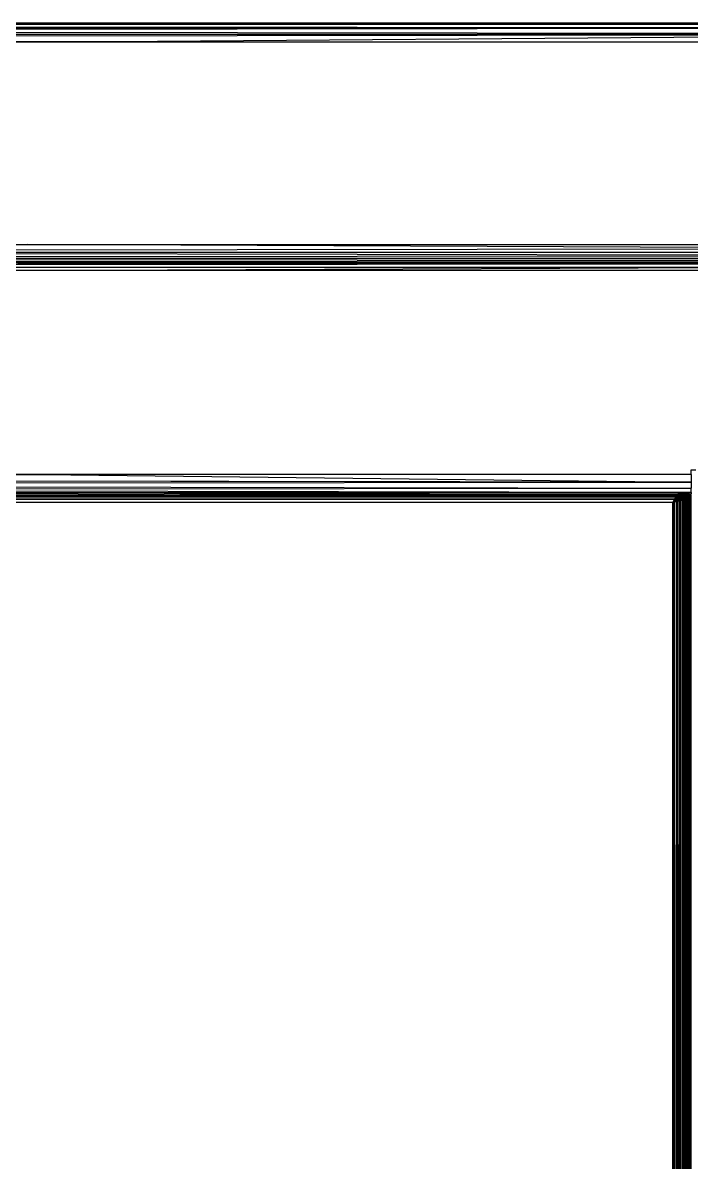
# Model space of a CAD drawing. Header units: inches. Extents: x 12 to 4610, y 8 to 3258.
# Drawn here: x 1454.4 to 1593.1, y 2408.3 to 2644.6 of the extents above; entities that cross this region are included whole.
import ezdxf

# ---------------------------------------------------------------- set-up
doc = ezdxf.new("R2010")
doc.units = ezdxf.units.IN
doc.header["$MEASUREMENT"] = 0

msp = doc.modelspace()

# ---------------------------------------------------------------- linework, layer by layer
for p, q in [((1190.83, 2644.61), (1542.58, 2644.63)), ((1680.92, 2644.43), (1235.46, 2644.59)), ((1235.46, 2644.12), (1680.92, 2644.43)), ((1235.46, 2644.43), (1680.92, 2644.43)), ((1235.46, 2644.03), (1680.92, 2643.59)), ((1235.46, 2643.59), (1680.92, 2643.59)), ((1235.46, 2643.04), (1680.92, 2643.59)), ((1680.92, 2642.26), (1235.46, 2642.9)), ((1542.58, 2644.63), (1680.92, 2644.63)), ((1542.58, 2644.63), (1680.92, 2644.43)), ((1235.46, 2642.25), (1680.92, 2642.26)), ((1235.46, 2641.55), (1680.92, 2642.26)), ((1473.42, 2640.65), (1235.46, 2641.29)), ((1235.46, 2640.64), (1473.42, 2640.65)), ((1680.92, 2642.26), (1473.42, 2640.65)), ((1473.42, 2640.65), (1680.92, 2640.65)), ((1235.46, 2597.43), (1455.4, 2598.61)), ((1235.46, 2598.6), (1455.4, 2598.61)), ((1235.46, 2597.16), (1644.39, 2597.83)), ((1455.4, 2598.61), (1644.89, 2598.61)), ((1644.39, 2597.83), (1455.4, 2598.61)), ((1235.46, 2597.07), (1643.89, 2597.07)), ((1643.23, 2596.38), (1235.46, 2596.99)), ((1235.46, 2595.85), (1643.23, 2596.38)), ((1235.46, 2595.77), (1642.54, 2595.78)), ((1641.98, 2595.28), (1235.46, 2595.72)), ((1235.46, 2594.95), (1641.98, 2595.28)), ((1639.39, 2594.58), (1233.83, 2594.22)), ((1233.83, 2594.14), (1639.37, 2593.95)), ((1233.83, 2593.93), (1639.37, 2593.95)), ((1468.12, 2593.23), (1233.83, 2593.93)), ((1468.12, 2593.23), (1233.83, 2593.22)), ((1235.46, 2594.91), (1641.45, 2594.9)), ((1641.15, 2594.68), (1235.46, 2594.88)), ((1466.95, 2594.61), (1453.4, 2594.61)), ((1466.95, 2594.61), (1641.15, 2594.68)), ((1466.95, 2594.61), (1597.75, 2594.61)), ((1639.37, 2593.95), (1468.12, 2593.23)), ((1639.35, 2593.23), (1468.12, 2593.23)), ((1458.5, 2550.9), (1233.83, 2550.9)), ((1233.83, 2549.98), (1458.5, 2550.9)), ((1593.03, 2550.9), (1458.5, 2550.9)), ((1458.5, 2550.9), (1593.03, 2549.37)), ((1593.03, 2551.9), (1594.03, 2551.9)), ((1593.03, 2550.9), (1593.03, 2551.9)), ((1593.03, 2550.9), (1593.03, 2549.37)), ((1233.83, 2549.98), (1593.03, 2549.37)), ((1593.03, 2549.37), (1233.83, 2549.83)), ((1233.83, 2548.92), (1593.03, 2549.37)), ((1233.83, 2548.85), (1593.03, 2548.07)), ((1233.83, 2547.85), (1593.03, 2548.07)), ((1593.03, 2549.37), (1593.03, 2548.07)), ((1593.03, 2547.21), (1593.03, 2548.07)), ((1590.2, 2546.58), (788.56, 2546.83)), ((1589.99, 2546.27), (788.56, 2546.83)), ((1590.14, 2546.49), (788.56, 2546.83)), ((788.56, 2546.58), (1589.99, 2546.27)), ((1589.99, 2546.27), (788.56, 2546.49)), ((1589.69, 2545.82), (788.56, 2546.27)), ((1589.61, 2545.69), (788.56, 2546.27)), ((1589.61, 2545.69), (788.56, 2545.81)), ((1590.65, 2547.21), (1233.83, 2547.8)), ((1233.83, 2547.14), (1590.65, 2547.21)), ((1590.65, 2547.21), (1352.45, 2546.9)), ((1465.92, 2546.9), (1352.45, 2546.9)), ((1465.92, 2546.9), (1475.25, 2546.87)), ((1475.25, 2546.87), (1483.7, 2546.89)), ((1486.98, 2546.9), (1483.7, 2546.89)), ((1590.65, 2547.21), (1486.98, 2546.9)), ((1486.98, 2546.9), (1494.35, 2546.87)), ((1494.35, 2546.87), (1501.23, 2546.87)), ((1501.23, 2546.87), (1590.37, 2546.82)), ((1589.23, 2545.1), (1589.53, 2545.58)), ((1589.43, 2545.34), (1589.64, 2545.58)), ((1589.64, 2545.58), (1589.43, 2545.3)), ((1589.53, 2545.58), (1589.43, 2545.34)), ((1589.53, 2545.58), (1589.58, 2545.65)), ((1589.64, 2545.58), (1589.53, 2545.58)), ((1589.58, 2545.65), (1589.61, 2545.69)), ((1589.58, 2545.65), (1589.62, 2545.65)), ((1589.61, 2545.69), (1589.69, 2545.82)), ((1589.61, 2545.69), (1589.62, 2545.65)), ((1589.62, 2545.65), (1589.64, 2545.58)), ((1589.62, 2545.65), (1589.66, 2545.65)), ((1589.64, 2545.58), (1589.71, 2545.65)), ((1589.66, 2545.65), (1589.64, 2545.58)), ((1589.88, 2545.58), (1589.64, 2545.4)), ((1589.64, 2545.58), (1589.64, 2545.49)), ((1589.79, 2545.58), (1589.64, 2545.4)), ((1589.74, 2545.58), (1589.64, 2545.49)), ((1589.7, 2545.58), (1589.64, 2545.49)), ((1589.7, 2545.58), (1589.64, 2545.58)), ((1589.69, 2545.82), (1589.66, 2545.65)), ((1589.66, 2545.65), (1589.71, 2545.65)), ((1589.69, 2545.82), (1589.82, 2546.01)), ((1589.84, 2545.8), (1589.69, 2545.82)), ((1589.75, 2545.65), (1589.7, 2545.58)), ((1589.74, 2545.58), (1589.7, 2545.58)), ((1589.91, 2545.52), (1589.7, 2545.39)), ((1589.71, 2545.65), (1589.84, 2545.8)), ((1589.71, 2545.65), (1589.75, 2545.65)), ((1589.82, 2545.65), (1589.74, 2545.58)), ((1589.79, 2545.58), (1589.74, 2545.58)), ((1589.84, 2545.8), (1589.75, 2545.65)), ((1589.75, 2545.65), (1589.82, 2545.65)), ((1589.86, 2545.65), (1589.79, 2545.58)), ((1589.88, 2545.58), (1589.79, 2545.58)), ((1589.82, 2546.01), (1589.85, 2546.07)), ((1589.82, 2546.01), (1589.91, 2546.01)), ((1590.04, 2545.85), (1589.82, 2545.65)), ((1589.82, 2545.65), (1589.86, 2545.65)), ((1589.84, 2545.8), (1590.04, 2546.02)), ((1589.91, 2546.01), (1589.84, 2545.8)), ((1589.84, 2545.8), (1590.04, 2545.85)), ((1589.85, 2546.07), (1589.91, 2546.15)), ((1589.92, 2546.07), (1589.85, 2546.07)), ((1590.04, 2545.85), (1589.86, 2545.65)), ((1589.86, 2545.65), (1589.92, 2545.65)), ((1589.99, 2545.65), (1589.88, 2545.58)), ((1589.92, 2545.65), (1589.88, 2545.58)), ((1589.91, 2546.15), (1589.99, 2546.27)), ((1589.91, 2546.15), (1589.95, 2546.15)), ((1589.92, 2546.07), (1589.91, 2546.01)), ((1589.91, 2546.01), (1590.04, 2546.02)), ((1589.99, 2545.58), (1589.91, 2545.52)), ((1589.91, 2545.52), (1589.91, 2545.46)), ((1589.95, 2546.15), (1589.92, 2546.07)), ((1590.05, 2546.07), (1589.92, 2546.07)), ((1590.04, 2545.85), (1589.92, 2545.65)), ((1589.92, 2545.65), (1589.99, 2545.65)), ((1589.99, 2546.27), (1589.95, 2546.15)), ((1589.95, 2546.15), (1590.01, 2546.15)), ((1589.99, 2546.27), (1590.1, 2546.43)), ((1589.99, 2546.27), (1590.01, 2546.15)), ((1590.24, 2545.82), (1589.99, 2545.65)), ((1590.22, 2545.73), (1589.99, 2545.58)), ((1590.22, 2545.63), (1589.99, 2545.58)), ((1590.09, 2545.52), (1589.99, 2545.58)), ((1589.99, 2545.58), (1589.99, 2545.49)), ((1589.99, 2545.49), (1590.09, 2545.52)), ((1589.99, 2545.43), (1590.09, 2545.52)), ((1590.01, 2546.15), (1590.05, 2546.07)), ((1590.01, 2546.15), (1590.08, 2546.15)), ((1590.05, 2546.07), (1590.04, 2546.02)), ((1590.04, 2546.02), (1590.12, 2546.01)), ((1590.12, 2546.01), (1590.04, 2545.85)), ((1590.04, 2545.85), (1590.24, 2545.82)), ((1590.05, 2546.07), (1590.08, 2546.15)), ((1590.08, 2546.07), (1590.05, 2546.07)), ((1590.08, 2546.15), (1590.16, 2546.43)), ((1590.08, 2546.15), (1590.16, 2546.15)), ((1590.08, 2546.07), (1590.16, 2546.15)), ((1590.15, 2546.07), (1590.08, 2546.07)), ((1590.22, 2545.58), (1590.09, 2545.52)), ((1590.22, 2545.55), (1590.09, 2545.52)), ((1590.22, 2545.49), (1590.09, 2545.52)), ((1590.1, 2546.43), (1590.14, 2546.49)), ((1590.1, 2546.43), (1590.16, 2546.43)), ((1590.15, 2546.07), (1590.12, 2546.01)), ((1590.12, 2546.01), (1590.24, 2546.03)), ((1590.14, 2546.49), (1590.2, 2546.58)), ((1590.19, 2546.15), (1590.15, 2546.07)), ((1590.24, 2546.07), (1590.15, 2546.07)), ((1590.16, 2546.43), (1590.2, 2546.58)), ((1590.16, 2546.43), (1590.21, 2546.43)), ((1590.16, 2546.15), (1590.19, 2546.15)), ((1590.24, 2546.24), (1590.19, 2546.15)), ((1590.19, 2546.15), (1590.24, 2546.15)), ((1590.2, 2546.58), (1590.27, 2546.68)), ((1590.2, 2546.58), (1590.21, 2546.43)), ((1590.21, 2546.43), (1590.24, 2546.24)), ((1590.21, 2546.43), (1590.28, 2546.43)), ((1590.26, 2545.76), (1590.22, 2545.73)), ((1590.22, 2545.73), (1590.26, 2545.71)), ((1590.22, 2545.73), (1590.22, 2545.63)), ((1590.26, 2545.64), (1590.22, 2545.63)), ((1590.22, 2545.63), (1590.22, 2545.58)), ((1590.26, 2545.61), (1590.22, 2545.58)), ((1590.22, 2545.58), (1590.22, 2545.55)), ((1590.26, 2545.56), (1590.22, 2545.55)), ((1590.22, 2545.55), (1590.22, 2545.49)), ((1590.28, 2545.52), (1590.22, 2545.49)), ((1590.23, 1739.41), (1590.84, 2545.58)), ((1590.24, 2546.24), (1590.44, 2546.44)), ((1590.24, 2546.24), (1590.28, 2546.43)), ((1590.24, 2546.24), (1590.24, 2546.15)), ((1590.24, 2546.15), (1590.24, 2546.07)), ((1590.3, 2546.15), (1590.24, 2546.07)), ((1590.24, 2546.15), (1590.3, 2546.15)), ((1590.24, 2546.07), (1590.24, 2546.03)), ((1590.28, 2546.07), (1590.24, 2546.03)), ((1590.28, 2546.07), (1590.24, 2546.07)), ((1590.24, 2545.82), (1590.24, 2546.03)), ((1590.37, 2545.91), (1590.24, 2546.03)), ((1590.24, 2546.03), (1590.39, 2546.01)), ((1590.37, 2545.91), (1590.24, 2545.82)), ((1590.48, 2545.93), (1590.26, 2545.76)), ((1590.26, 2545.76), (1590.48, 2545.79)), ((1590.37, 2545.66), (1590.26, 2545.76)), ((1590.26, 2545.71), (1590.26, 2545.76)), ((1590.26, 2545.71), (1590.37, 2545.66)), ((1590.26, 2545.64), (1590.26, 2545.71)), ((1590.37, 2545.66), (1590.26, 2545.64)), ((1590.37, 2545.66), (1590.26, 2545.61)), ((1590.26, 2545.61), (1590.26, 2545.64)), ((1590.48, 2545.63), (1590.26, 2545.56)), ((1590.26, 2545.56), (1590.26, 2545.61)), ((1590.28, 2545.52), (1590.26, 2545.56)), ((1590.28, 2545.52), (1590.26, 2545.47)), ((1590.27, 2546.68), (1590.29, 2546.7)), ((1590.27, 2546.68), (1590.34, 2546.68)), ((1590.28, 2546.43), (1590.34, 2546.68)), ((1590.28, 2546.43), (1590.44, 2546.44)), ((1590.38, 2546.15), (1590.28, 2546.07)), ((1590.41, 2546.07), (1590.28, 2546.07)), ((1590.48, 2545.63), (1590.28, 2545.52)), ((1590.48, 2545.54), (1590.28, 2545.52)), ((1590.48, 2545.47), (1590.28, 2545.52)), ((1590.29, 2546.7), (1590.31, 2546.73)), ((1590.29, 2546.7), (1590.34, 2546.68)), ((1590.44, 2546.44), (1590.3, 2546.15)), ((1590.3, 2546.15), (1590.38, 2546.15)), ((1590.31, 2546.73), (1590.35, 2546.79)), ((1590.35, 2546.73), (1590.31, 2546.73)), ((1590.34, 2546.68), (1590.35, 2546.73)), ((1590.34, 2546.68), (1590.39, 2546.68)), ((1590.35, 2546.79), (1590.37, 2546.82)), ((1590.35, 2546.79), (1590.37, 2546.79)), ((1590.35, 2546.73), (1590.35, 2546.79)), ((1590.38, 2546.73), (1590.35, 2546.73)), ((1590.37, 2546.82), (1590.41, 2546.87)), ((1590.37, 2546.79), (1590.37, 2546.82)), ((1590.38, 2546.73), (1590.37, 2546.79)), ((1590.37, 2546.79), (1590.43, 2546.79)), ((1590.52, 2546.01), (1590.37, 2545.91)), ((1590.37, 2545.91), (1590.39, 2546.01)), ((1590.37, 2545.66), (1590.48, 2545.73)), ((1590.37, 2545.66), (1590.48, 2545.69)), ((1590.62, 2545.66), (1590.37, 2545.66)), ((1590.43, 2546.73), (1590.38, 2546.73)), ((1590.39, 2546.68), (1590.38, 2546.73)), ((1590.44, 2546.2), (1590.38, 2546.15)), ((1590.38, 2546.15), (1590.43, 2546.15)), ((1590.44, 2546.44), (1590.39, 2546.68)), ((1590.39, 2546.68), (1590.43, 2546.68)), ((1590.39, 2546.01), (1590.41, 2546.07)), ((1590.39, 2546.01), (1590.52, 2546.01)), ((1590.41, 2546.87), (1590.43, 2546.9)), ((1590.41, 2546.87), (1590.45, 2546.87)), ((1590.43, 2546.79), (1590.41, 2546.87)), ((1590.41, 2546.07), (1590.43, 2546.15)), ((1590.49, 2546.07), (1590.41, 2546.07)), ((1590.43, 2546.9), (1590.65, 2547.21)), ((1590.43, 2546.9), (1590.45, 2546.87)), ((1590.43, 2546.73), (1590.43, 2546.79)), ((1590.43, 2546.79), (1590.52, 2546.79)), ((1590.56, 2546.73), (1590.43, 2546.73)), ((1590.43, 2546.68), (1590.43, 2546.73)), ((1590.44, 2546.44), (1590.43, 2546.68)), ((1590.43, 2546.68), (1590.6, 2546.68)), ((1590.43, 2546.15), (1590.44, 2546.2)), ((1590.43, 2546.15), (1590.5, 2546.15)), ((1590.44, 2546.44), (1590.44, 2546.2)), ((1590.44, 2546.44), (1590.54, 2546.43)), ((1590.73, 2546.43), (1590.44, 2546.2)), ((1590.54, 2546.43), (1590.44, 2546.2)), ((1590.44, 2546.2), (1590.7, 2546.14)), ((1590.44, 2546.2), (1590.5, 2546.15)), ((1590.49, 2546.07), (1590.44, 2546.2)), ((1590.45, 2546.87), (1590.67, 2546.87)), ((1590.52, 2546.79), (1590.45, 2546.87)), ((1590.51, 2545.96), (1590.48, 2545.93)), ((1590.51, 2545.91), (1590.48, 2545.93)), ((1590.48, 2545.73), (1590.63, 2545.81)), ((1590.48, 2545.79), (1590.51, 2545.79)), ((1590.48, 2545.73), (1590.48, 2545.79)), ((1590.48, 2545.69), (1590.7, 2545.75)), ((1590.48, 2545.69), (1590.48, 2545.73)), ((1590.51, 2545.63), (1590.48, 2545.69)), ((1590.51, 2545.63), (1590.48, 2545.63)), ((1590.51, 2545.54), (1590.48, 2545.63)), ((1590.51, 2545.54), (1590.48, 2545.54)), ((1590.48, 2545.49), (1590.48, 2545.54)), ((1590.52, 2546.01), (1590.49, 2546.07)), ((1590.6, 2546.07), (1590.49, 2546.07)), ((1590.5, 2546.15), (1590.6, 2546.07)), ((1590.5, 2546.15), (1590.7, 2546.14)), ((1590.6, 2546.07), (1590.51, 2545.96)), ((1590.51, 2545.96), (1590.7, 2546)), ((1590.7, 2545.94), (1590.51, 2545.96)), ((1590.51, 2545.91), (1590.51, 2545.96)), ((1590.51, 2545.91), (1590.7, 2545.94)), ((1590.63, 2545.81), (1590.51, 2545.91)), ((1590.51, 2545.79), (1590.51, 2545.91)), ((1590.51, 2545.79), (1590.63, 2545.81)), ((1590.62, 2545.66), (1590.51, 2545.63)), ((1590.7, 2545.56), (1590.51, 2545.54)), ((1590.52, 2546.79), (1590.66, 2546.79)), ((1590.56, 2546.73), (1590.52, 2546.79)), ((1590.6, 2546.07), (1590.52, 2546.01)), ((1590.64, 2546.64), (1590.54, 2546.43)), ((1590.55, 2545.49), (1590.7, 2545.53)), ((1590.65, 2546.73), (1590.56, 2546.73)), ((1590.6, 2546.68), (1590.56, 2546.73)), ((1590.57, 1739.31), (1590.84, 2545.58)), ((1590.64, 2546.64), (1590.6, 2546.68)), ((1590.6, 2546.68), (1590.64, 2546.68)), ((1590.66, 2546.1), (1590.6, 2546.07)), ((1590.62, 2545.66), (1590.7, 2545.7)), ((1590.62, 2545.66), (1590.7, 2545.63)), ((1590.7, 2545.66), (1590.62, 2545.66)), ((1590.63, 2545.81), (1590.7, 2545.83)), ((1590.84, 2545.77), (1590.63, 2545.81)), ((1590.64, 2546.68), (1590.65, 2546.73)), ((1590.64, 2546.64), (1590.64, 2546.68)), ((1590.64, 2546.68), (1590.68, 2546.68)), ((1590.64, 2546.64), (1590.83, 2546.51)), ((1590.73, 2547.21), (1590.65, 2547.21)), ((1590.65, 2546.73), (1590.66, 2546.79)), ((1590.73, 2546.73), (1590.65, 2546.73)), ((1590.66, 2546.79), (1590.67, 2546.87)), ((1590.66, 2546.79), (1590.79, 2546.79)), ((1590.7, 2546.14), (1590.66, 2546.1)), ((1590.67, 2546.87), (1590.73, 2547.21)), ((1590.67, 2546.87), (1590.82, 2546.87)), ((1590.68, 2546.68), (1590.73, 2546.73)), ((1590.68, 2546.68), (1590.9, 2546.68)), ((1590.73, 2546.17), (1590.7, 2546.14)), ((1590.75, 2546.15), (1590.7, 2546.14)), ((1590.73, 2546.13), (1590.7, 2546.14)), ((1590.7, 2546.14), (1590.7, 2546)), ((1590.7, 2546), (1590.73, 2546.01)), ((1590.7, 2546), (1590.7, 2545.94)), ((1590.73, 2545.95), (1590.7, 2545.94)), ((1590.7, 2545.94), (1590.7, 2545.85)), ((1590.7, 2545.85), (1590.73, 2545.87)), ((1590.7, 2545.83), (1590.7, 2545.85)), ((1590.7, 2545.83), (1590.73, 2545.83)), ((1590.7, 2545.83), (1590.7, 2545.75)), ((1590.7, 2545.75), (1590.73, 2545.76)), ((1590.7, 2545.75), (1590.7, 2545.7)), ((1590.7, 2545.7), (1590.73, 2545.71)), ((1590.7, 2545.7), (1590.7, 2545.66)), ((1590.73, 2545.66), (1590.7, 2545.66)), ((1590.7, 2545.66), (1590.7, 2545.63)), ((1590.7, 2545.63), (1590.73, 2545.62)), ((1590.7, 2545.63), (1590.7, 2545.56)), ((1590.7, 2545.56), (1590.7, 2545.53)), ((1590.73, 2545.54), (1590.7, 2545.56)), ((1590.7, 2545.53), (1590.73, 2545.54)), ((1590.77, 2547.21), (1590.73, 2547.21)), ((1590.73, 2546.73), (1590.79, 2546.79)), ((1590.92, 2546.73), (1590.73, 2546.73)), ((1590.83, 2546.51), (1590.73, 2546.43)), ((1590.73, 2546.43), (1590.81, 2546.43)), ((1590.76, 2546.21), (1590.73, 2546.17)), ((1590.73, 2546.17), (1590.75, 2546.15)), ((1590.73, 2546.17), (1590.73, 2546.13)), ((1590.75, 2546.15), (1590.73, 2546.13)), ((1590.73, 2546.13), (1590.73, 2546.01)), ((1590.73, 2546.01), (1590.85, 2546.03)), ((1590.73, 2546.01), (1590.73, 2545.95)), ((1590.73, 2545.87), (1590.86, 2545.95)), ((1590.86, 2545.95), (1590.73, 2545.95)), ((1590.73, 2545.95), (1590.73, 2545.87)), ((1590.73, 2545.87), (1590.73, 2545.83)), ((1590.73, 2545.83), (1590.85, 2545.86)), ((1590.73, 2545.83), (1590.73, 2545.76)), ((1590.73, 2545.71), (1590.84, 2545.77)), ((1590.73, 2545.76), (1590.84, 2545.77)), ((1590.73, 2545.76), (1590.73, 2545.71)), ((1590.73, 2545.71), (1590.73, 2545.66)), ((1590.73, 2545.66), (1590.73, 2545.62)), ((1590.84, 2545.66), (1590.73, 2545.66)), ((1590.73, 2545.62), (1590.73, 2545.54)), ((1590.73, 2545.62), (1590.84, 2545.58)), ((1590.73, 2545.54), (1590.84, 2545.58)), ((1590.78, 2546.17), (1590.75, 2546.15)), ((1590.75, 2546.15), (1590.85, 2546.11)), ((1590.81, 2546.43), (1590.76, 2546.21)), ((1590.82, 2546.9), (1590.77, 2547.21)), ((1590.83, 2547.21), (1590.77, 2547.21)), ((1590.85, 2546.32), (1590.78, 2546.17)), ((1590.85, 2546.21), (1590.78, 2546.17)), ((1590.78, 2546.17), (1590.85, 2546.16)), ((1590.79, 2546.79), (1590.83, 2546.82)), ((1590.79, 2546.79), (1590.94, 2546.79)), ((1590.83, 2546.51), (1590.81, 2546.43)), ((1590.81, 2546.43), (1590.92, 2546.43)), ((1590.82, 2546.9), (1590.83, 2547.21)), ((1590.82, 2546.87), (1590.82, 2546.9)), ((1590.83, 2546.82), (1590.82, 2546.87)), ((1590.82, 2546.87), (1590.98, 2546.87)), ((1590.94, 2547.2), (1590.83, 2547.21)), ((1590.9, 2546.68), (1590.83, 2546.51)), ((1590.83, 2546.51), (1591, 2546.63)), ((1590.83, 2546.51), (1590.93, 2546.46)), ((1590.84, 2545.77), (1590.85, 2545.86)), ((1590.89, 2545.79), (1590.84, 2545.77)), ((1590.84, 2545.66), (1590.84, 2545.77)), ((1590.84, 1739.23), (1591.41, 2545.76)), ((1591.15, 2545.67), (1590.84, 1739.23)), ((1590.84, 2545.58), (1590.84, 2545.66)), ((1590.89, 2545.66), (1590.84, 2545.66)), ((1590.84, 2545.58), (1590.89, 2545.59)), ((1590.84, 1739.23), (1590.84, 2545.58)), ((1590.89, 2546.37), (1590.85, 2546.32)), ((1590.85, 2546.32), (1590.89, 2546.31)), ((1590.85, 2546.21), (1590.85, 2546.32)), ((1590.89, 2546.23), (1590.85, 2546.21)), ((1590.85, 2546.16), (1590.85, 2546.21)), ((1590.85, 2546.16), (1590.89, 2546.17)), ((1590.85, 2546.11), (1590.85, 2546.16)), ((1590.85, 2546.03), (1590.85, 2546.11)), ((1590.85, 2546.11), (1590.89, 2546.1)), ((1590.85, 2546.03), (1590.89, 2546.04)), ((1590.86, 2545.95), (1590.85, 2546.03)), ((1590.85, 2545.86), (1590.86, 2545.95)), ((1590.85, 2545.86), (1590.89, 2545.87)), ((1590.89, 2545.95), (1590.86, 2545.95)), ((1590.92, 2546.43), (1590.89, 2546.37)), ((1590.89, 2546.37), (1590.96, 2546.39)), ((1590.89, 2546.37), (1590.89, 2546.31)), ((1590.89, 2546.31), (1590.96, 2546.33)), ((1590.89, 2546.31), (1590.96, 2546.27)), ((1590.89, 2546.31), (1590.89, 2546.23)), ((1590.96, 2546.27), (1590.89, 2546.23)), ((1590.89, 2546.23), (1590.89, 2546.17)), ((1590.89, 2546.17), (1590.96, 2546.18)), ((1590.89, 2546.17), (1590.89, 2546.1)), ((1590.89, 2546.1), (1590.96, 2546.06)), ((1590.89, 2546.1), (1590.89, 2546.04)), ((1590.89, 2546.04), (1590.96, 2546.06)), ((1590.89, 2546.04), (1590.89, 2545.98)), ((1590.89, 2545.98), (1590.96, 2546.02)), ((1590.89, 2545.95), (1590.89, 2545.98)), ((1590.89, 2545.98), (1590.99, 2545.98)), ((1590.96, 2545.95), (1590.89, 2545.95)), ((1590.89, 2545.95), (1590.89, 2545.87)), ((1590.89, 2545.87), (1590.96, 2545.89)), ((1590.89, 2545.87), (1590.89, 2545.79)), ((1590.93, 2545.81), (1590.89, 2545.79)), ((1590.89, 2545.79), (1590.89, 2545.66)), ((1590.89, 2545.66), (1590.89, 2545.59)), ((1590.96, 2545.66), (1590.89, 2545.66)), ((1590.89, 2545.59), (1590.96, 2545.61)), ((1590.91, 2546.7), (1590.9, 2546.68)), ((1590.92, 2546.73), (1590.91, 2546.7)), ((1590.91, 2546.7), (1591.01, 2546.7)), ((1590.94, 2546.79), (1590.92, 2546.73)), ((1591.02, 2546.73), (1590.92, 2546.73)), ((1590.93, 2546.46), (1590.92, 2546.43)), ((1590.92, 2546.43), (1590.99, 2546.43)), ((1590.93, 2546.46), (1590.99, 2546.43)), ((1590.96, 2545.81), (1590.93, 2545.81)), ((1590.93, 2545.81), (1590.99, 2545.77)), ((1591.06, 2547.21), (1590.94, 2547.2)), ((1590.94, 2547.2), (1591.03, 2547)), ((1590.98, 2546.87), (1590.94, 2546.79)), ((1590.94, 2546.79), (1591.03, 2546.8)), ((1590.96, 2546.45), (1590.96, 2546.39)), ((1590.96, 2546.39), (1591.04, 2546.41)), ((1590.96, 2546.39), (1590.99, 2546.37)), ((1590.96, 2546.39), (1590.96, 2546.33)), ((1590.96, 2546.33), (1590.99, 2546.34)), ((1590.96, 2546.33), (1590.96, 2546.27)), ((1590.96, 2546.27), (1590.98, 2546.29)), ((1590.96, 2546.27), (1590.96, 2546.18)), ((1590.96, 2546.18), (1590.99, 2546.18)), ((1590.96, 2546.06), (1590.96, 2546.18)), ((1590.96, 2546.06), (1590.99, 2546.07)), ((1590.96, 2546.06), (1591.03, 2546.07)), ((1590.96, 2546.02), (1590.99, 2546.07)), ((1590.96, 2546.06), (1590.96, 2546.02)), ((1590.96, 2546.02), (1590.96, 2545.95)), ((1590.99, 2545.95), (1590.96, 2545.95)), ((1590.96, 2545.95), (1590.96, 2545.89)), ((1590.96, 2545.89), (1590.99, 2545.9)), ((1590.96, 2545.89), (1590.96, 2545.81)), ((1591.03, 2545.81), (1590.96, 2545.81)), ((1590.96, 2545.81), (1590.99, 2545.81)), ((1590.96, 2545.81), (1590.96, 2545.66)), ((1590.96, 2545.66), (1590.96, 2545.61)), ((1590.99, 2545.66), (1590.96, 2545.66)), ((1590.96, 2545.61), (1591.03, 2545.64)), ((1591.03, 2547), (1590.98, 2546.87)), ((1590.98, 2546.87), (1591.15, 2546.87)), ((1590.99, 2546.34), (1590.98, 2546.29)), ((1591.04, 2546.32), (1590.98, 2546.29)), ((1590.98, 2546.29), (1591.04, 2546.27)), ((1590.98, 2546.29), (1590.99, 2546.18)), ((1590.99, 2546.43), (1591.04, 2546.41)), ((1590.99, 2546.43), (1590.99, 2546.37)), ((1590.99, 2546.37), (1591.04, 2546.37)), ((1590.99, 2546.37), (1590.99, 2546.34)), ((1590.99, 2546.34), (1591.04, 2546.32)), ((1590.99, 2546.18), (1591.04, 2546.19)), ((1590.99, 2546.18), (1590.99, 2546.07)), ((1590.99, 2546.07), (1591.03, 2546.07)), ((1590.99, 2546.07), (1590.99, 2545.98)), ((1590.99, 2545.98), (1591.03, 2545.99)), ((1590.99, 2545.98), (1590.99, 2545.95)), ((1591.03, 2545.95), (1590.99, 2545.95)), ((1590.99, 2545.95), (1590.99, 2545.9)), ((1590.99, 2545.9), (1591.03, 2545.91)), ((1590.99, 2545.9), (1590.99, 2545.81)), ((1590.99, 2545.81), (1590.99, 2545.77)), ((1590.99, 2545.81), (1591.03, 2545.81)), ((1590.99, 2545.77), (1591.03, 2545.74)), ((1590.99, 2545.77), (1590.99, 2545.66)), ((1590.99, 2545.66), (1590.99, 2545.62)), ((1591.03, 2545.66), (1590.99, 2545.66)), ((1591.01, 2546.7), (1591, 2546.63)), ((1591, 2546.63), (1591.03, 2546.65)), ((1591.02, 2546.73), (1591.01, 2546.7)), ((1591.07, 2546.68), (1591.01, 2546.7)), ((1591.01, 2546.7), (1591.03, 2546.68)), ((1591.03, 2546.8), (1591.02, 2546.73)), ((1591.15, 2546.73), (1591.02, 2546.73)), ((1591.03, 2547), (1591.06, 2547.21)), ((1591.03, 2547), (1591.23, 2547.16)), ((1591.03, 2547), (1591.15, 2546.87)), ((1591.03, 2546.8), (1591.23, 2546.79)), ((1591.03, 2546.68), (1591.03, 2546.65)), ((1591.03, 2546.65), (1591.07, 2546.68)), ((1591.03, 2546.68), (1591.07, 2546.68)), ((1591.63, 2546.22), (1591.03, 2546.07)), ((1591.2, 2546.22), (1591.03, 2546.07)), ((1591.04, 2546.19), (1591.03, 2546.07)), ((1591.03, 2546.07), (1591.42, 2546.07)), ((1591.03, 2545.99), (1591.42, 2546.07)), ((1591.03, 2546.07), (1591.03, 2545.99)), ((1591.03, 2545.99), (1591.03, 2545.95)), ((1591.03, 2545.81), (1591.91, 2545.95)), ((1591.03, 2545.81), (1591.21, 2545.95)), ((1591.21, 2545.95), (1591.03, 2545.95)), ((1591.03, 2545.95), (1591.03, 2545.91)), ((1591.03, 2545.91), (1591.21, 2545.95)), ((1591.03, 2545.91), (1591.03, 2545.81)), ((1591.68, 2545.86), (1591.03, 2545.81)), ((1591.03, 2545.81), (1591.03, 2545.74)), ((1591.03, 2545.74), (1591.03, 2545.66)), ((1591.03, 2545.74), (1591.12, 2545.66)), ((1591.03, 2545.66), (1591.03, 2545.64)), ((1591.03, 2545.64), (1591.12, 2545.66)), ((1591.12, 2545.66), (1591.03, 2545.66)), ((1591.04, 2546.41), (1591.13, 2546.37)), ((1591.04, 2546.41), (1591.04, 2546.37)), ((1591.04, 2546.37), (1591.13, 2546.37)), ((1591.04, 2546.37), (1591.04, 2546.32)), ((1591.04, 2546.32), (1591.13, 2546.37)), ((1591.04, 2546.32), (1591.04, 2546.27)), ((1591.04, 2546.27), (1591.2, 2546.22)), ((1591.04, 2546.27), (1591.04, 2546.19)), ((1591.04, 2546.19), (1591.2, 2546.22)), ((1591.23, 2547.2), (1591.06, 2547.21)), ((1591.15, 2546.73), (1591.07, 2546.68)), ((1591.12, 2545.66), (1591.15, 2545.67)), ((1591.25, 2546.43), (1591.13, 2546.37)), ((1591.14, 2546.43), (1591.13, 2546.37)), ((1591.13, 2546.37), (1591.34, 2546.36)), ((1591.16, 2546.51), (1591.14, 2546.43)), ((1591.14, 2546.43), (1591.25, 2546.43)), ((1591.15, 2546.87), (1591.23, 2546.79)), ((1591.15, 2546.87), (1591.26, 2546.87)), ((1591.15, 2546.73), (1591.23, 2546.79)), ((1591.15, 2545.67), (1591.41, 2545.76)), ((1591.18, 2546.57), (1591.16, 2546.51)), ((1591.39, 2546.49), (1591.16, 2546.51)), ((1591.16, 1739.12), (1591.41, 2545.76)), ((1591.18, 2546.57), (1591.4, 2546.64)), ((1591.19, 2546.61), (1591.18, 2546.57)), ((1591.2, 2546.68), (1591.19, 2546.61)), ((1591.19, 2546.61), (1591.4, 2546.64)), ((1591.21, 2546.7), (1591.2, 2546.68)), ((1591.2, 2546.68), (1591.36, 2546.68)), ((1591.2, 2546.22), (1591.8, 2546.36)), ((1591.34, 2546.36), (1591.2, 2546.22)), ((1591.2, 2546.22), (1591.63, 2546.22)), ((1591.22, 2546.73), (1591.21, 2546.7)), ((1591.33, 2546.7), (1591.21, 2546.7)), ((1591.21, 2545.95), (1591.42, 2546.07)), ((1591.21, 2545.95), (1592.14, 2546.05)), ((1591.91, 2545.95), (1591.21, 2545.95)), ((1591.23, 2546.79), (1591.22, 2546.73)), ((1591.22, 2546.73), (1591.29, 2546.73)), ((1591.39, 2547.21), (1591.23, 2547.2)), ((1591.23, 2547.2), (1591.23, 2547.16)), ((1591.23, 2546.79), (1591.38, 2546.87)), ((1591.23, 2546.79), (1591.26, 2546.87)), ((1591.47, 2546.79), (1591.23, 2546.79)), ((1591.23, 2546.79), (1591.29, 2546.73)), ((1591.39, 2546.49), (1591.25, 2546.43)), ((1591.26, 2546.87), (1591.39, 2547.21)), ((1591.26, 2546.87), (1591.38, 2546.87)), ((1591.29, 2546.73), (1591.47, 2546.79)), ((1591.29, 2546.73), (1591.33, 2546.7)), ((1591.52, 2546.73), (1591.29, 2546.73)), ((1591.36, 2546.68), (1591.33, 2546.7)), ((1591.33, 2546.7), (1591.51, 2546.7)), ((1591.93, 2546.51), (1591.34, 2546.36)), ((1591.44, 2546.51), (1591.34, 2546.36)), ((1591.8, 2546.36), (1591.34, 2546.36)), ((1591.51, 2546.65), (1591.36, 2546.68)), ((1591.36, 2546.68), (1591.4, 2546.64)), ((1591.36, 2546.68), (1591.51, 2546.68)), ((1591.38, 2546.87), (1591.62, 2547.02)), ((1591.38, 2546.87), (1591.59, 2546.87)), ((1591.5, 2547.2), (1591.39, 2547.21)), ((1591.44, 2546.51), (1591.39, 2546.49)), ((1591.4, 2546.64), (1591.51, 2546.65)), ((1591.4, 2546.64), (1591.47, 2546.58)), ((1591.41, 1739.04), (1591.91, 2545.95)), ((1591.41, 2545.76), (1591.68, 2545.86)), ((1591.41, 1739.04), (1591.68, 2545.86)), ((1591.41, 1739.04), (1591.41, 2545.76)), ((1591.42, 2546.07), (1591.63, 2546.22)), ((1592.33, 2546.14), (1591.42, 2546.07)), ((1591.42, 2546.07), (1592.14, 2546.05)), ((1591.44, 2546.51), (1591.47, 2546.58)), ((1591.51, 2546.54), (1591.44, 2546.51)), ((1591.93, 2546.51), (1591.44, 2546.51)), ((1591.53, 2546.8), (1591.47, 2546.79)), ((1591.47, 2546.58), (1591.51, 2546.65)), ((1591.47, 2546.58), (1591.51, 2546.54)), ((1591.69, 2547.21), (1591.5, 2547.2)), ((1591.5, 2547.2), (1591.62, 2547.02)), ((1591.51, 2546.7), (1591.52, 2546.73)), ((1591.51, 2546.68), (1591.51, 2546.7)), ((1591.51, 2546.7), (1591.55, 2546.7)), ((1591.51, 2546.65), (1591.54, 2546.68)), ((1591.51, 2546.65), (1591.51, 2546.68)), ((1591.51, 2546.68), (1591.54, 2546.68)), ((1591.76, 2546.65), (1591.51, 2546.54)), ((1591.53, 2546.65), (1591.51, 2546.65)), ((1591.51, 2546.54), (1592, 2546.65)), ((1591.53, 2546.65), (1591.51, 2546.54)), ((1591.52, 2546.73), (1591.53, 2546.8)), ((1591.55, 2546.73), (1591.52, 2546.73)), ((1591.57, 2546.79), (1591.53, 2546.8)), ((1591.54, 2546.68), (1591.53, 2546.65)), ((1591.76, 2546.65), (1591.53, 2546.65)), ((1591.55, 2546.7), (1591.54, 2546.68)), ((1591.54, 2546.68), (1591.6, 2546.68)), ((1591.57, 2546.79), (1591.55, 2546.73)), ((1591.79, 2546.73), (1591.55, 2546.73)), ((1591.55, 2546.73), (1591.55, 2546.7)), ((1591.55, 2546.7), (1591.69, 2546.7)), ((1591.59, 2546.87), (1591.57, 2546.79)), ((1591.76, 2546.79), (1591.57, 2546.79)), ((1591.62, 2547.02), (1591.59, 2546.87)), ((1591.59, 2546.87), (1591.71, 2546.87)), ((1591.6, 2546.68), (1591.69, 2546.7)), ((1591.6, 2546.68), (1591.82, 2546.68)), ((1591.62, 2547.02), (1591.69, 2547.21)), ((1591.71, 2546.87), (1591.62, 2547.02)), ((1591.8, 2546.36), (1591.63, 2546.22)), ((1592.52, 2546.23), (1591.63, 2546.22)), ((1592.33, 2546.14), (1591.63, 2546.22)), ((1591.68, 2545.86), (1591.91, 2545.95)), ((1591.82, 2547.21), (1591.69, 2547.21)), ((1591.69, 2546.7), (1591.79, 2546.73)), ((1591.69, 2546.7), (1591.81, 2546.7)), ((1591.69, 1738.94), (1591.91, 2545.95)), ((1591.71, 2546.87), (1591.82, 2546.87)), ((1591.76, 2546.79), (1591.71, 2546.87)), ((1591.79, 2546.73), (1591.76, 2546.79)), ((1591.82, 2546.79), (1591.76, 2546.79)), ((1591.82, 2546.68), (1591.76, 2546.65)), ((1592, 2546.65), (1591.76, 2546.65)), ((1591.79, 2546.73), (1591.82, 2546.79)), ((1591.81, 2546.7), (1591.79, 2546.73)), ((1591.89, 2546.73), (1591.79, 2546.73)), ((1592.88, 2546.51), (1591.8, 2546.36)), ((1591.8, 2546.36), (1591.93, 2546.51)), ((1592.79, 2546.42), (1591.8, 2546.36)), ((1591.8, 2546.36), (1592.52, 2546.23)), ((1591.81, 2546.7), (1591.89, 2546.7)), ((1591.82, 2546.68), (1591.81, 2546.7)), ((1591.82, 2547.12), (1591.82, 2547.21)), ((1591.82, 2547.12), (1591.86, 2547.21)), ((1591.86, 2547.21), (1591.82, 2547.21)), ((1592.02, 2547.2), (1591.82, 2547.12)), ((1591.82, 2546.87), (1591.82, 2547.12)), ((1591.82, 2547.12), (1591.86, 2546.87)), ((1591.82, 2546.87), (1591.86, 2546.87)), ((1591.82, 2546.79), (1591.82, 2546.87)), ((1591.87, 2546.79), (1591.82, 2546.79)), ((1591.89, 2546.7), (1591.82, 2546.68)), ((1592.02, 2547.2), (1591.86, 2547.21)), ((1591.86, 2546.87), (1591.93, 2546.87)), ((1591.86, 2546.87), (1591.87, 2546.79)), ((1591.87, 2546.79), (1591.88, 2546.76)), ((1591.91, 2546.79), (1591.87, 2546.79)), ((1591.88, 2546.76), (1591.91, 2546.79)), ((1591.88, 2546.76), (1591.89, 2546.73)), ((1591.89, 2546.73), (1591.98, 2546.79)), ((1591.97, 2546.73), (1591.89, 2546.73)), ((1591.89, 2546.73), (1591.89, 2546.7)), ((1591.91, 2546.79), (1591.93, 2546.87)), ((1591.98, 2546.79), (1591.91, 2546.79)), ((1591.91, 1738.85), (1592.33, 2546.14)), ((1591.91, 2545.95), (1592.14, 2546.05)), ((1591.91, 1738.85), (1592.14, 2546.05)), ((1591.91, 1738.85), (1591.91, 2545.95)), ((1591.93, 2546.87), (1592.02, 2547.2)), ((1591.93, 2546.87), (1591.99, 2546.87)), ((1591.93, 2546.51), (1592, 2546.65)), ((1591.93, 2546.51), (1592.97, 2546.61)), ((1592.88, 2546.51), (1591.93, 2546.51)), ((1591.97, 2546.73), (1591.98, 2546.79)), ((1592.02, 2546.74), (1591.97, 2546.73)), ((1591.98, 2546.79), (1591.99, 2546.87)), ((1592.03, 2546.8), (1591.98, 2546.79)), ((1591.99, 2546.87), (1592.02, 2547.2)), ((1591.99, 2546.87), (1592.18, 2546.87)), ((1592, 2546.65), (1592.02, 2546.74)), ((1592, 2546.65), (1593, 2546.7)), ((1592, 2546.65), (1592.97, 2546.61)), ((1592.23, 2547.2), (1592.02, 2547.2)), ((1592.02, 2547.2), (1592.18, 2546.87)), ((1592.02, 2546.74), (1592.03, 2546.8)), ((1592.16, 2546.79), (1592.02, 2546.74)), ((1592.16, 2546.79), (1592.03, 2546.8)), ((1592.14, 2546.05), (1592.33, 2546.14)), ((1592.15, 1738.75), (1592.33, 2546.14)), ((1592.22, 2546.79), (1592.16, 2546.79)), ((1592.18, 2546.87), (1592.22, 2546.79)), ((1592.18, 2546.87), (1592.22, 2546.87)), ((1592.23, 2547.2), (1592.22, 2546.87)), ((1592.22, 2546.87), (1592.22, 2546.79)), ((1592.22, 2546.87), (1592.26, 2546.87)), ((1592.27, 2546.8), (1592.22, 2546.79)), ((1592.39, 2547.2), (1592.23, 2547.2)), ((1592.23, 2547.2), (1592.26, 2546.87)), ((1592.26, 2546.87), (1592.27, 2546.8)), ((1592.26, 2546.87), (1592.29, 2546.87)), ((1592.62, 2546.87), (1592.27, 2546.8)), ((1592.29, 2546.87), (1592.27, 2546.8)), ((1593.03, 2546.8), (1592.27, 2546.8)), ((1592.27, 2546.8), (1593, 2546.7)), ((1592.39, 2547.2), (1592.29, 2546.87)), ((1592.29, 2546.87), (1592.62, 2546.87)), ((1592.33, 2546.14), (1592.52, 2546.23)), ((1592.33, 2294.9), (1592.33, 2546.14)), ((1592.47, 2547.21), (1592.39, 2547.2)), ((1592.52, 2546.23), (1592.46, 2294.9)), ((1592.6, 2546.9), (1592.47, 2547.21)), ((1592.75, 2547.21), (1592.47, 2547.21)), ((1592.52, 2546.23), (1592.65, 2546.32)), ((1592.55, 2294.9), (1592.65, 2546.32)), ((1592.6, 2546.9), (1592.75, 2547.21)), ((1592.62, 2546.87), (1592.6, 2546.9)), ((1592.61, 2294.9), (1592.65, 2546.32)), ((1592.62, 2546.87), (1593.03, 2546.9)), ((1592.65, 2546.32), (1592.79, 2546.42)), ((1592.65, 2294.9), (1592.65, 2546.32)), ((1592.9, 2547.21), (1592.75, 2547.21)), ((1592.79, 2546.42), (1592.75, 2294.9)), ((1592.79, 2546.42), (1592.88, 2546.51)), ((1592.88, 2546.51), (1592.81, 2294.9)), ((1592.88, 2546.51), (1592.85, 2294.32)), ((1592.88, 2546.51), (1592.97, 2546.61)), ((1592.88, 2546.51), (1592.88, 2294.9)), ((1592.9, 2547.21), (1593.03, 2546.9)), ((1593.03, 2547.21), (1592.9, 2547.21)), ((1592.97, 2546.61), (1592.94, 2294.9)), ((1592.97, 2546.61), (1593, 2546.7)), ((1592.97, 2546.61), (1592.98, 2294.9)), ((1593, 2546.7), (1593.03, 2546.8)), ((1593.03, 2547.21), (1593.03, 2546.9)), ((1593.03, 2294.9), (1593.03, 2546.8)), ((1589.23, 2545.1), (788.56, 2545.1)), ((1589.23, 2545.1), (1589.43, 2545.34)), ((1589.43, 2545.3), (1589.23, 2545.1)), ((1589.23, 1739.7), (1589.59, 2545.2)), ((1589.23, 2545.1), (1589.31, 2545.12)), ((1589.23, 1739.7), (1589.31, 2545.12)), ((1589.23, 1739.7), (1589.23, 2545.1)), ((1589.4, 2545.2), (1589.31, 2545.12)), ((1589.31, 2545.12), (1589.4, 2545.15)), ((1589.33, 1739.67), (1589.59, 2545.2)), ((1589.43, 2545.25), (1589.4, 2545.2)), ((1589.4, 2545.2), (1589.5, 2545.23)), ((1589.56, 2545.23), (1589.4, 2545.15)), ((1589.4, 2545.15), (1589.4, 2545.2)), ((1589.4, 2545.15), (1589.59, 2545.2)), ((1589.64, 2545.49), (1589.43, 2545.3)), ((1589.61, 2545.38), (1589.43, 2545.25)), ((1589.43, 2545.3), (1589.61, 2545.38)), ((1589.57, 2545.31), (1589.43, 2545.25)), ((1589.43, 2545.3), (1589.43, 2545.25)), ((1589.5, 2545.23), (1589.57, 2545.31)), ((1589.5, 2545.23), (1589.58, 2545.27)), ((1589.56, 2545.23), (1589.5, 2545.23)), ((1589.56, 2545.23), (1589.7, 2545.3)), ((1589.58, 2545.27), (1589.56, 2545.23)), ((1589.56, 2545.23), (1589.7, 2545.24)), ((1589.56, 2545.23), (1589.59, 2545.2)), ((1589.7, 2545.39), (1589.57, 2545.31)), ((1589.57, 2545.31), (1589.7, 2545.35)), ((1589.57, 2545.31), (1589.58, 2545.27)), ((1589.58, 2545.27), (1589.7, 2545.35)), ((1589.59, 1739.6), (1590.18, 2545.37)), ((1589.92, 2545.3), (1589.59, 1739.6)), ((1589.59, 2545.2), (1589.7, 2545.24)), ((1589.59, 1739.6), (1589.59, 2545.2)), ((1589.64, 2545.4), (1589.61, 2545.38)), ((1589.64, 2545.49), (1589.64, 2545.4)), ((1589.68, 1739.57), (1590.23, 2545.39)), ((1589.68, 1739.57), (1590.18, 2545.37)), ((1589.7, 2545.39), (1589.91, 2545.46)), ((1589.8, 2545.37), (1589.7, 2545.39)), ((1589.7, 2545.35), (1589.7, 2545.39)), ((1589.7, 2545.35), (1589.8, 2545.37)), ((1589.7, 2545.3), (1589.93, 2545.37)), ((1589.7, 2545.3), (1589.7, 2545.35)), ((1589.7, 2545.24), (1589.92, 2545.3)), ((1589.7, 2545.24), (1589.7, 2545.3)), ((1589.8, 2545.37), (1589.91, 2545.41)), ((1589.93, 2545.37), (1589.8, 2545.37)), ((1589.91, 2545.46), (1589.99, 2545.49)), ((1589.91, 2545.46), (1589.91, 2545.41)), ((1589.91, 2545.41), (1589.99, 2545.43)), ((1589.93, 2545.37), (1589.92, 2545.3)), ((1589.92, 2545.3), (1589.99, 2545.32)), ((1589.93, 2545.37), (1589.99, 2545.4)), ((1589.93, 2545.37), (1590.18, 2545.37)), ((1589.94, 1739.5), (1590.23, 2545.39)), ((1589.99, 2545.49), (1589.99, 2545.43)), ((1589.99, 2545.4), (1590.22, 2545.49)), ((1589.99, 2545.43), (1590.22, 2545.49)), ((1589.99, 2545.4), (1589.99, 2545.32)), ((1589.99, 2545.32), (1590.18, 2545.37)), ((1590.18, 2545.37), (1590.23, 2545.39)), ((1590.22, 2545.49), (1590.23, 2545.39)), ((1590.23, 1739.41), (1590.55, 2545.49)), ((1590.26, 2545.47), (1590.23, 2545.39)), ((1590.23, 2545.39), (1590.26, 2545.4)), ((1590.23, 1739.41), (1590.23, 2545.39)), ((1590.26, 2545.4), (1590.26, 2545.47)), ((1590.26, 2545.4), (1590.48, 2545.47)), ((1590.51, 2545.47), (1590.48, 2545.49)), ((1590.51, 2545.47), (1590.48, 2545.47)), ((1590.55, 2545.49), (1590.51, 2545.47))]:
    msp.add_line(p, q)

doc.saveas('drawing.dxf')
